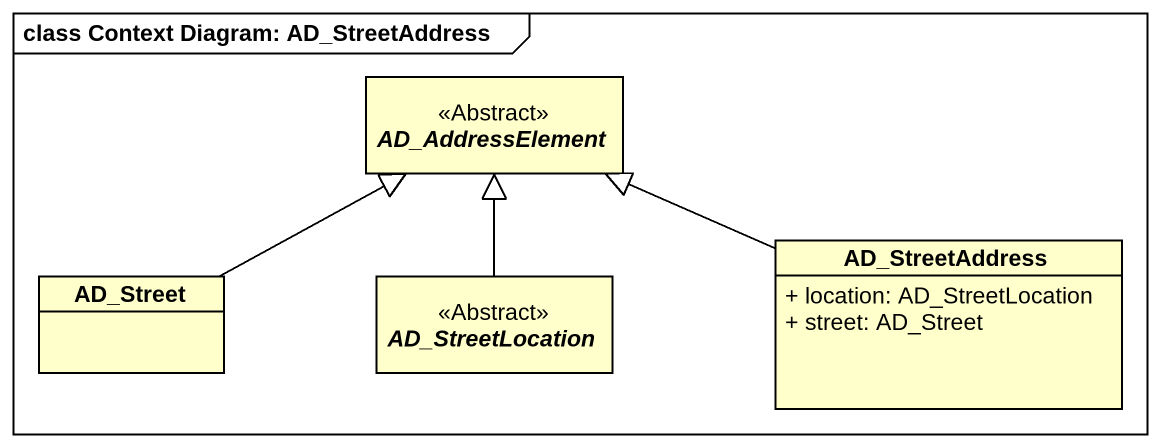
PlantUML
@startuml
mainframe class Context Diagram: AD_StreetAddress
hide circle
hide empty members
skinparam classAttributeIconSize 0
abstract class AD_AddressElement <<Abstract>>
class AD_Street
abstract class AD_StreetLocation <<Abstract>>
class AD_StreetAddress {
  + location: AD_StreetLocation
  + street: AD_Street
}
AD_Street -right-|> AD_AddressElement
AD_StreetLocation -up-|> AD_AddressElement
AD_StreetAddress -left-|> AD_AddressElement
@enduml
